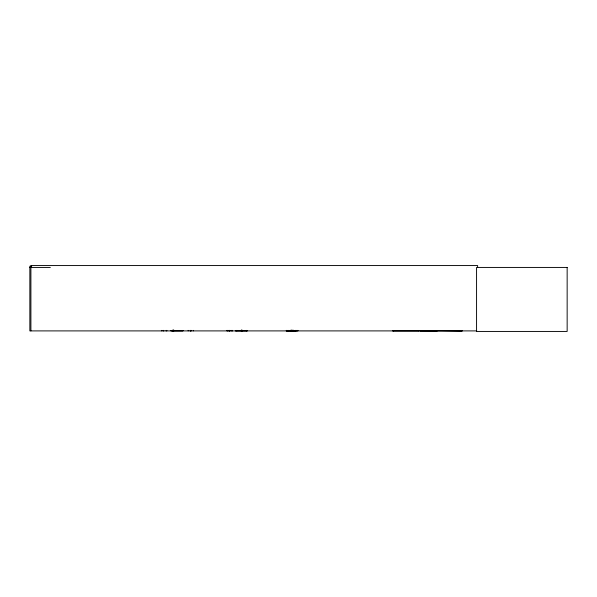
<?xml version="1.0" encoding="UTF-8"?>
<svg xmlns="http://www.w3.org/2000/svg" width="597" height="597" viewBox="0 0 597 597"><rect width="100%" height="100%" fill="white"/><g stroke="black" fill="none" stroke-linecap="round" stroke-linejoin="round"><path stroke-width="0.9" d="M246.389 330.88L246.397 330.372M287.388 330.88L287.455 330.372M392.998 330.88L392.983 330.477L419.057 330.477L419.049 330.902L392.975 330.865L393.057 330.477M418.997 330.88L419.057 330.477M420.042 330.619L462.265 330.85L436.183 330.477L436.191 330.88M437.332 330.887L420.034 330.887M392.99 330.671L418.99 330.648M393.05 330.902L392.983 330.477M462.257 330.648L419.989 330.745M241.166 330.82L241.181 330.417M31.716 266.232L29.85 266.232L29.85 330.902L476.69 330.902M29.85 267.434L50.327 267.434M170.966 330.484L182.921 330.484M235.375 330.484L247.33 330.484M170.943 330.641L182.943 330.641M235.352 330.656L247.352 330.656M170.958 330.865L182.936 330.865M235.367 330.865L247.345 330.865M293.187 330.902L293.321 330.238M292.851 330.835L292.784 330.417M297.06 330.835L296.993 330.372M286.351 330.798L286.344 330.35M236.8 330.835L236.793 330.372M437.377 330.619L437.37 330.395M295.985 330.372L295.985 330.902L286.284 330.857L297.955 330.835L297.955 330.372M477.622 267.434L477.622 265.561L30.902 265.561L30.902 330.902M295.948 330.35L295.948 330.88M292.993 330.238L292.993 330.902M292.657 330.372L292.657 330.902M292.366 330.238L292.418 330.902M292.037 330.238L292.082 330.902M291.62 330.238L291.62 330.902M291.261 330.216L291.351 330.902M291.023 330.238L291.023 330.902M290.926 330.216L290.97 330.88M288.358 330.372L288.358 330.902M242.345 330.238L242.345 330.902M241.807 330.104L241.755 330.902M241.434 330.238L241.419 330.902M241.322 330.104L241.307 330.902M232.315 330.372L232.315 330.902M232.039 330.372L232.039 330.902M231.494 330.372L231.464 330.902M229.979 330.372L229.979 330.902M229.808 330.372L229.808 330.902M229.785 330.372L229.785 330.902M229.412 330.372L229.412 330.902M228.726 330.372L228.726 330.902M227.92 330.372L227.92 330.902M227.539 330.372L227.539 330.902M226.964 330.372L226.964 330.902M193.249 330.372L193.249 330.902M191.256 330.372L191.256 330.902M190.749 330.372L190.749 330.902M190.712 330.372L190.712 330.902M190.204 330.372L190.204 330.902M188.174 330.372L188.174 330.902M173.794 330.104L173.794 330.902M173.317 330.104L173.317 330.902M173.182 330.104L173.182 330.902M172.697 330.104L172.697 330.902M166.839 330.372L166.839 330.902M166.153 330.372L166.153 330.902M163.757 330.372L163.757 330.902M163.182 330.372L163.182 330.902M161.765 330.372L161.765 330.902M567.15 267.434L476.57 267.434L476.57 331.439L567.15 331.439L567.15 267.434"/></g></svg>
